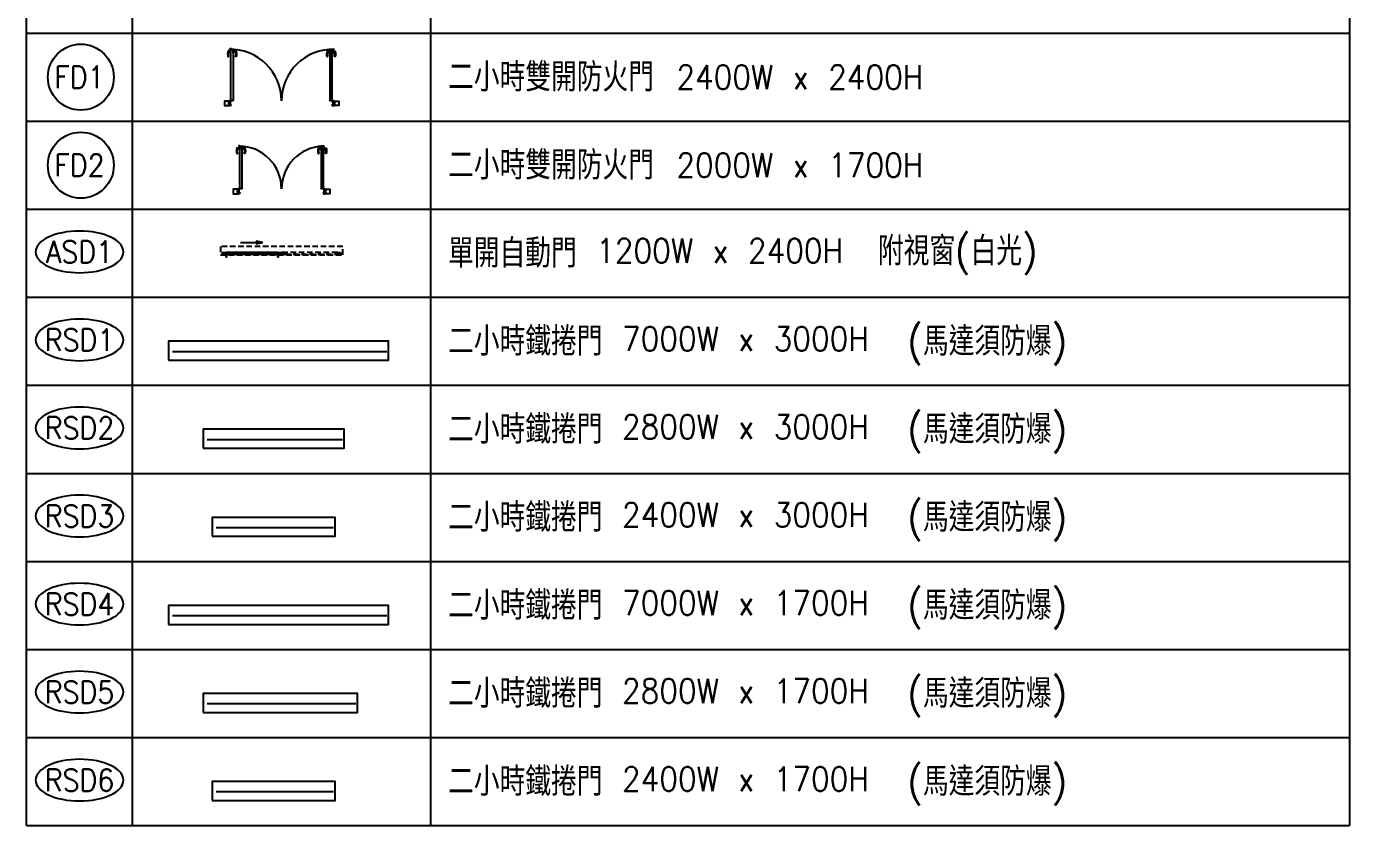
# Model space of a CAD drawing. Header units: millimetres. Extents: x -960 to 39633, y -720 to 12125.
# Drawn here: x 33629 to 36636, y 321 to 2136 of the extents above; entities that cross this region are included whole.
import ezdxf
from ezdxf.enums import TextEntityAlignment as Align

# ---------------------------------------------------------------- set-up
doc = ezdxf.new("R2010")
doc.units = ezdxf.units.MM
doc.header["$LTSCALE"] = 100
doc.linetypes.add('188K-SM-03-F05-ARCH-PA-Y2257103$0$GOWN$0$15P5-XADP50$0$HIDDEN2', pattern=[0.1875, 0.125, -0.0625])
doc.layers.add('188K-SM-03-F05-ARCH-PA-Y2257103$0$K-TXT', color=53, linetype='Continuous')
doc.styles.add('188K-SM-03-F05-ARCH-PA-Y2257103$0$Standard', font='txt.shx', dxfattribs={"bigfont": 'chineset.shx'})

# ---------------------------------------------------------------- blocks, each defined once
blk = doc.blocks.new('188K-SM-03-F05-ARCH-PA-Y2257103')
at = {"layer": '188K-SM-03-F05-ARCH-PA-Y2257103$0$K-TXT', "ltscale": 5}
blk.add_hatch(color=4, dxfattribs=at).paths.add_polyline_path([(34150.9, 1648.2), (34150.9, 1642.2), (34165.9, 1645.2)])
at = {"layer": '188K-SM-03-F05-ARCH-PA-Y2257103$0$K-TXT'}
for p, q in [((33628.5, 321.1), (33628.5, 4041.1)), ((36635.7, 4041.1), (36635.7, 321.1)), ((33869.9, 321.1), (33869.9, 3881.1)), ((34546.8, 3881.1), (34546.8, 321.1)), ((33628.5, 2121.1), (36635.7, 2121.1)), ((33628.5, 1921.1), (36635.7, 1921.1)), ((33628.5, 1721.1), (36635.7, 1721.1)), ((33628.5, 1521.1), (36635.7, 1521.1)), ((33628.5, 1321.1), (36635.7, 1321.1)), ((33628.5, 1321.1), (36635.7, 1321.1)), ((33628.5, 1321.1), (36635.7, 1321.1)), ((33628.5, 1321.1), (36635.7, 1321.1)), ((33628.5, 1121.1), (36635.7, 1121.1)), ((33628.5, 921.1), (36635.7, 921.1)), ((33628.5, 721.1), (36635.7, 721.1)), ((33628.5, 521.1), (36635.7, 521.1)), ((33628.5, 321.1), (36635.7, 321.1))]:
    blk.add_line(p, q, dxfattribs=at)
at = {"layer": '188K-SM-03-F05-ARCH-PA-Y2257103$0$K-TXT', "color": 1}
for p, q in [((34098.4, 2081.5), (34099.2, 2081.5)), ((34098.4, 2076.6), (34098.4, 2081.5)), ((34099.2, 2076.6), (34098.4, 2076.6)), ((34099.2, 2081.5), (34099.2, 2076.6)), ((34099.2, 2080.1), (34103.2, 2080.1)), ((34103.1, 2077.9), (34099.2, 2077.9)), ((34103.2, 2080.1), (34104.6, 2080)), ((34313.5, 2080.1), (34312.1, 2080)), ((34317.5, 2080.1), (34313.5, 2080.1)), ((34313.5, 2077.9), (34317.5, 2077.9)), ((34317.5, 2081.5), (34317.5, 2076.6)), ((34318.3, 2081.5), (34317.5, 2081.5)), ((34317.5, 2076.6), (34318.3, 2076.6)), ((34318.3, 2076.6), (34318.3, 2081.5)), ((34090.2, 1956.4), (34088.3, 1956.4)), ((34118.4, 1861.5), (34119.2, 1861.5)), ((34118.4, 1856.6), (34118.4, 1861.5)), ((34119.2, 1856.6), (34118.4, 1856.6)), ((34119.2, 1861.5), (34119.2, 1856.6)), ((34119.2, 1860.1), (34123.2, 1860.1)), ((34123.1, 1857.9), (34119.2, 1857.9)), ((34123.2, 1860.1), (34124.6, 1860)), ((34293.5, 1860.1), (34292.1, 1860)), ((34297.5, 1860.1), (34293.5, 1860.1)), ((34293.5, 1857.9), (34297.5, 1857.9)), ((34297.5, 1861.5), (34297.5, 1856.6)), ((34298.3, 1861.5), (34297.5, 1861.5)), ((34297.5, 1856.6), (34298.3, 1856.6)), ((34298.3, 1856.6), (34298.3, 1861.5)), ((34110.2, 1756.4), (34108.3, 1756.4))]:
    blk.add_line(p, q, dxfattribs=at)
at = {"layer": '188K-SM-03-F05-ARCH-PA-Y2257103$0$K-TXT', "color": 4}
for p, q in [((34114.9, 1645.2), (34150.9, 1645.2)), ((34165.9, 1645.2), (34150.9, 1648.2)), ((34150.9, 1648.2), (34150.9, 1642.2)), ((34150.9, 1642.2), (34165.9, 1645.2)), ((34447.5, 1397.4), (33960.4, 1397.4, 0)), ((34346.5, 1197.4), (34039.4, 1197.4, 0)), ((34326.5, 997.4), (34059.4, 997.4, 0)), ((34447.5, 797.4), (33960.4, 797.4, 0)), ((34376.8, 597.4), (34039.4, 597.4, 0)), ((34326.5, 397.4), (34059.4, 397.4, 0))]:
    blk.add_line(p, q, dxfattribs=at)
at = {"layer": '188K-SM-03-F05-ARCH-PA-Y2257103$0$K-TXT', "color": 1}
for points in [[(34092.6, 2080.1), (34088.6, 2080.1), (34087.2, 2080, 0.327495), (34086.4, 2079.4, 0.089847), (34086.2, 2068.6, 1.144881), (34088.1, 2069.1, -0.137079), (34088.1, 2077.4, -0.349357), (34088.6, 2077.9), (34092.6, 2077.9)], [(34092.5, 2084.1), (34092.5, 2085.9), (34092.5, 2084.1), (34099.1, 2084.1), (34099.1, 2083.9), (34098.7, 2083.9), (34098.7, 2082.8, -0.414214), (34098.5, 2082.7), (34098.4, 2082.7), (34098.4, 2082.8), (34098.5, 2082.8), (34098.5, 2083.8), (34098.4, 2083.8), (34098.3, 1968), (34098.5, 1968), (34098.5, 1969), (34098.4, 1969), (34098.4, 1969.1), (34098.5, 1969.1, -0.414214), (34098.6, 1969), (34098.6, 1967.9, -0.414214), (34098.5, 1967.8), (34093.2, 1967.8, -0.414214), (34093.1, 1967.9), (34093.1, 1969, -0.414214), (34093.2, 1969.1), (34093.3, 1969.1), (34093.3, 1969), (34093.2, 1969), (34093.2, 1968), (34093.3, 1968), (34093.4, 2083.8), (34093.3, 2083.8), (34093.3, 2082.8), (34093.4, 2082.8), (34093.4, 2082.7), (34093.2, 2082.7, -0.414214), (34093.1, 2082.8), (34093.1, 2083.8), (34092.3, 2083.8, -0.414214), (34092.3, 2083.9), (34092.3, 2086.1, -0.414214), (34092.3, 2086.1), (34093.1, 2086.1), (34093.1, 2085.9), (34092.5, 2085.9)], [(34324.2, 2084.1), (34324.2, 2074.6), (34324.2, 2084.1), (34317.6, 2084.1), (34317.6, 2083.9), (34318, 2083.9), (34318, 2082.8, 0.414214), (34318.1, 2082.7), (34318.2, 2082.7), (34318.2, 2082.8), (34318.1, 2082.8), (34318.1, 2083.8), (34318.3, 2083.8), (34318.3, 1968), (34318.2, 1968), (34318.2, 1969), (34318.3, 1969), (34318.3, 1969.1), (34318.2, 1969.1, 0.414214), (34318.1, 1969), (34318.1, 1967.9, 0.414214), (34318.2, 1967.8), (34323.5, 1967.8, 0.414214), (34323.6, 1967.9), (34323.6, 1969, 0.414214), (34323.5, 1969.1), (34323.4, 1969.1), (34323.4, 1969), (34323.5, 1969), (34323.5, 1968), (34323.3, 1968), (34323.3, 2083.8), (34323.4, 2083.8), (34323.4, 2082.8), (34323.3, 2082.8), (34323.3, 2082.7), (34323.4, 2082.7, 0.414214), (34323.5, 2082.8), (34323.5, 2083.8), (34324.3, 2083.8, 0.414214), (34324.4, 2083.9), (34324.4, 2074.8, 0.414214), (34324.3, 2074.8), (34323.6, 2074.8), (34323.6, 2074.6), (34324.2, 2074.6)], [(34324.1, 2080.1), (34328.1, 2080.1), (34329.5, 2080, -0.327495), (34330.2, 2079.4, -0.089847), (34330.5, 2068.6, -1.144881), (34328.5, 2069.1, 0.137079), (34328.5, 2077.4, 0.349357), (34328, 2077.9), (34324.1, 2077.9)], [(34093.1, 1958.3, 0.306748), (34092.8, 1958.7), (34092.5, 1958.7, 0.306748), (34092.2, 1958.3), (34092.3, 1958.3, -0.414214), (34092.4, 1958.2), (34092.4, 1958.2), (34092.3, 1958.2), (34092.3, 1957.5), (34093, 1957.5), (34093, 1958.2), (34092.8, 1958.2), (34092.8, 1958.2, -0.414214), (34093, 1958.3), (34093.1, 1958.3), (34093.1, 1958.3, -0.414214), (34093.3, 1958.1), (34093.3, 1957.4, -0.320245), (34093, 1957), (34091.4, 1956.4), (34088.9, 1956.4, -0.414214), (34088.3, 1957), (34088.3, 1965.8, -0.414214), (34088.9, 1966.4), (34091.4, 1966.4), (34091.4, 1959), (34091.4, 1959, 0.414214), (34092, 1958.3), (34092.2, 1958.3)], [(34323.6, 1958.3, -0.306748), (34323.9, 1958.7), (34324.2, 1958.7, -0.306748), (34324.5, 1958.3), (34324.4, 1958.3, 0.414214), (34324.2, 1958.2), (34324.2, 1958.2), (34324.4, 1958.2), (34324.4, 1957.5), (34323.7, 1957.5), (34323.7, 1958.2), (34323.8, 1958.2), (34323.8, 1958.2, 0.414214), (34323.7, 1958.3), (34323.6, 1958.3), (34323.5, 1958.3, 0.414214), (34323.3, 1958.1), (34323.3, 1957.4, 0.320245), (34323.7, 1957), (34325.3, 1956.4), (34327.7, 1956.4, 0.414214), (34328.3, 1957), (34328.3, 1965.8, 0.414214), (34327.7, 1966.4), (34325.3, 1966.4), (34325.3, 1959), (34325.3, 1959, -0.414214), (34324.6, 1958.3), (34324.5, 1958.3)], [(34112.5, 1864.1), (34112.5, 1865.9), (34112.5, 1864.1), (34119.1, 1864.1), (34119.1, 1863.9), (34118.7, 1863.9), (34118.7, 1862.8, -0.414214), (34118.5, 1862.7), (34118.4, 1862.7), (34118.4, 1862.8), (34118.5, 1862.8), (34118.5, 1863.8), (34118.4, 1863.8), (34118.3, 1768), (34118.5, 1768), (34118.5, 1769), (34118.4, 1769), (34118.4, 1769.1), (34118.5, 1769.1, -0.414214), (34118.6, 1769), (34118.6, 1767.9, -0.414214), (34118.5, 1767.8), (34113.2, 1767.8, -0.414214), (34113.1, 1767.9), (34113.1, 1769, -0.414214), (34113.2, 1769.1), (34113.3, 1769.1), (34113.3, 1769), (34113.2, 1769), (34113.2, 1768), (34113.3, 1768), (34113.4, 1863.8), (34113.3, 1863.8), (34113.3, 1862.8), (34113.4, 1862.8), (34113.4, 1862.7), (34113.2, 1862.7, -0.414214), (34113.1, 1862.8), (34113.1, 1863.8), (34112.3, 1863.8, -0.414214), (34112.3, 1863.9), (34112.3, 1866.1, -0.414214), (34112.3, 1866.1), (34113.1, 1866.1), (34113.1, 1865.9), (34112.5, 1865.9)], [(34112.6, 1860.1), (34108.6, 1860.1), (34107.2, 1860, 0.327495), (34106.4, 1859.4, 0.089847), (34106.2, 1848.6, 1.144881), (34108.1, 1849.1, -0.137079), (34108.1, 1857.4, -0.349357), (34108.6, 1857.9), (34112.6, 1857.9)], [(34304.2, 1864.1), (34304.2, 1854.6), (34304.2, 1864.1), (34297.6, 1864.1), (34297.6, 1863.9), (34298, 1863.9), (34298, 1862.8, 0.414214), (34298.1, 1862.7), (34298.2, 1862.7), (34298.2, 1862.8), (34298.1, 1862.8), (34298.1, 1863.8), (34298.3, 1863.8), (34298.3, 1768), (34298.2, 1768), (34298.2, 1769), (34298.3, 1769), (34298.3, 1769.1), (34298.2, 1769.1, 0.414214), (34298.1, 1769), (34298.1, 1767.9, 0.414214), (34298.2, 1767.8), (34303.5, 1767.8, 0.414214), (34303.6, 1767.9), (34303.6, 1769, 0.414214), (34303.5, 1769.1), (34303.4, 1769.1), (34303.4, 1769), (34303.5, 1769), (34303.5, 1768), (34303.3, 1768), (34303.3, 1863.8), (34303.4, 1863.8), (34303.4, 1862.8), (34303.3, 1862.8), (34303.3, 1862.7), (34303.4, 1862.7, 0.414214), (34303.5, 1862.8), (34303.5, 1863.8), (34304.3, 1863.8, 0.414214), (34304.4, 1863.9), (34304.4, 1854.8, 0.414214), (34304.3, 1854.8), (34303.6, 1854.8), (34303.6, 1854.6), (34304.2, 1854.6)], [(34304.1, 1860.1), (34308.1, 1860.1), (34309.5, 1860, -0.327495), (34310.2, 1859.4, -0.089847), (34310.5, 1848.6, -1.144881), (34308.5, 1849.1, 0.137079), (34308.5, 1857.4, 0.349357), (34308, 1857.9), (34304.1, 1857.9)], [(34113.1, 1758.3, 0.306748), (34112.8, 1758.7), (34112.5, 1758.7, 0.306748), (34112.2, 1758.3), (34112.3, 1758.3, -0.414214), (34112.4, 1758.2), (34112.4, 1758.2), (34112.3, 1758.2), (34112.3, 1757.5), (34113, 1757.5), (34113, 1758.2), (34112.8, 1758.2), (34112.8, 1758.2, -0.414214), (34113, 1758.3), (34113.1, 1758.3), (34113.1, 1758.3, -0.414214), (34113.3, 1758.1), (34113.3, 1757.4, -0.320245), (34113, 1757), (34111.4, 1756.4), (34108.9, 1756.4, -0.414214), (34108.3, 1757), (34108.3, 1765.8, -0.414214), (34108.9, 1766.4), (34111.4, 1766.4), (34111.4, 1759), (34111.4, 1759, 0.414214), (34112, 1758.3), (34112.2, 1758.3)], [(34303.6, 1758.3, -0.306748), (34303.9, 1758.7), (34304.2, 1758.7, -0.306748), (34304.5, 1758.3), (34304.4, 1758.3, 0.414214), (34304.2, 1758.2), (34304.2, 1758.2), (34304.4, 1758.2), (34304.4, 1757.5), (34303.7, 1757.5), (34303.7, 1758.2), (34303.8, 1758.2), (34303.8, 1758.2, 0.414214), (34303.7, 1758.3), (34303.6, 1758.3), (34303.5, 1758.3, 0.414214), (34303.3, 1758.1), (34303.3, 1757.4, 0.320245), (34303.7, 1757), (34305.3, 1756.4), (34307.7, 1756.4, 0.414214), (34308.3, 1757), (34308.3, 1765.8, 0.414214), (34307.7, 1766.4), (34305.3, 1766.4), (34305.3, 1759), (34305.3, 1759, -0.414214), (34304.6, 1758.3), (34304.5, 1758.3)]]:
    blk.add_lwpolyline(points, format="xyb", dxfattribs=at)
for points in [[(34093.4, 2076.6), (34093.4, 2081.5), (34092.6, 2081.5), (34092.6, 2076.6)], [(34323.3, 2076.6), (34323.3, 2081.5), (34324.1, 2081.5), (34324.1, 2076.6)], [(34088.3, 1966.4), (34078.3, 1966.4), (34078.3, 1956.4), (34088.3, 1956.4)], [(34091.4, 1966.4), (34088.3, 1966.4), (34088.3, 1956.4), (34091.4, 1956.4)], [(34325.3, 1966.4), (34328.3, 1966.4), (34328.3, 1956.4), (34325.3, 1956.4)], [(34328.3, 1966.4), (34338.3, 1966.4), (34338.3, 1956.4), (34328.3, 1956.4)], [(34113.4, 1856.6), (34113.4, 1861.5), (34112.6, 1861.5), (34112.6, 1856.6)], [(34303.3, 1856.6), (34303.3, 1861.5), (34304.1, 1861.5), (34304.1, 1856.6)], [(34108.3, 1766.4), (34098.3, 1766.4), (34098.3, 1756.4), (34108.3, 1756.4)], [(34111.4, 1766.4), (34108.3, 1766.4), (34108.3, 1756.4), (34111.4, 1756.4)], [(34305.3, 1766.4), (34308.3, 1766.4), (34308.3, 1756.4), (34305.3, 1756.4)], [(34308.3, 1766.4), (34318.3, 1766.4), (34318.3, 1756.4), (34308.3, 1756.4)]]:
    blk.add_lwpolyline(points, close=True, dxfattribs=at)
at = {"layer": '188K-SM-03-F05-ARCH-PA-Y2257103$0$K-TXT', "color": 1, "ltscale": 500}
for points in [[(34091.6, 1962.5), (34091.6, 1967), (34091.4, 1967), (34091.4, 1962.5)], [(34096.9, 1967.8), (34092.4, 1967.8), (34092.4, 1968), (34096.9, 1968)], [(34319.8, 1967.8), (34324.3, 1967.8), (34324.3, 1968), (34319.8, 1968)], [(34325, 1962.5), (34325, 1967), (34325.3, 1967), (34325.3, 1962.5)], [(34111.6, 1762.5), (34111.6, 1767), (34111.4, 1767), (34111.4, 1762.5)], [(34116.9, 1767.8), (34112.4, 1767.8), (34112.4, 1768), (34116.9, 1768)], [(34299.8, 1767.8), (34304.3, 1767.8), (34304.3, 1768), (34299.8, 1768)], [(34305, 1762.5), (34305, 1767), (34305.3, 1767), (34305.3, 1762.5)]]:
    blk.add_lwpolyline(points, close=True, dxfattribs=at)
at = {"layer": '188K-SM-03-F05-ARCH-PA-Y2257103$0$K-TXT', "color": 4, "linetype": '188K-SM-03-F05-ARCH-PA-Y2257103$0$GOWN$0$15P5-XADP50$0$HIDDEN2'}
for points in [[(34347.3, 1636.3), (34069.3, 1636.3), (34069.3, 1617.8), (34347.3, 1617.8)], [(34334.9, 1619.3), (34334.9, 1622.9), (34215.8, 1622.9), (34215.8, 1619.3)]]:
    blk.add_lwpolyline(points, close=True, dxfattribs=at)
at = {"layer": '188K-SM-03-F05-ARCH-PA-Y2257103$0$K-TXT', "color": 4}
for points in [[(34081.4, 1621.1), (34081.5, 1621.1), (34081.5, 1619.3, 0.414214), (34081.5, 1619.3), (34081.6, 1619.3, 0.414214), (34081.7, 1619.3), (34081.7, 1619.7, -0.414214), (34081.7, 1619.8), (34081.7, 1619.8, -0.414214), (34081.8, 1619.7), (34081.8, 1619.3, 0.414214), (34081.8, 1619.3), (34082.5, 1619.3, 0.414214), (34082.5, 1619.3), (34082.5, 1619.3, -0.414214), (34082.6, 1619.3), (34083.3, 1619.3, -0.72636), (34083.3, 1619.3), (34082.6, 1619.2, -0.005498), (34083.1, 1619.2), (34074.4, 1619.2, -0.414214), (34074.3, 1619.2), (34074.3, 1623, -0.414214), (34074.4, 1623), (34082.6, 1623, -0.158507), (34082.6, 1623), (34083.3, 1623, -0.72636), (34083.3, 1622.9), (34082.6, 1622.9, -0.414214), (34082.5, 1622.9, 0.414214), (34082.5, 1622.9), (34081.8, 1622.9, 0.414214), (34081.8, 1622.9), (34081.8, 1622.5, -0.414214), (34081.7, 1622.4), (34081.7, 1622.4, -0.414214), (34081.7, 1622.5), (34081.7, 1622.9, 0.414214), (34081.6, 1622.9), (34081.5, 1622.9, 0.414214), (34081.5, 1622.9), (34081.5, 1621.1)], [(34208.3, 1619.2), (34200.1, 1619.2, -0.158507), (34200.1, 1619.2), (34199.9, 1619.3, -0.72636), (34200, 1619.3), (34200.1, 1619.3, -0.414214), (34200.1, 1619.3, 0.414214), (34200.2, 1619.3), (34200.9, 1619.3, 0.414214), (34200.9, 1619.3), (34200.9, 1619.7, -0.414214), (34200.9, 1619.8), (34201, 1619.8, -0.414214), (34201, 1619.7), (34201, 1619.3, 0.414214), (34201, 1619.3), (34201.2, 1619.3, 0.414214), (34201.2, 1619.3), (34201.2, 1621.1), (34201.2, 1621.1), (34201.2, 1621.1), (34201.2, 1622.9, 0.414214), (34201.2, 1622.9), (34201, 1622.9, 0.414214), (34201, 1622.9), (34201, 1622.5, -0.414214), (34201, 1622.4), (34200.9, 1622.4, -0.414214), (34200.9, 1622.5), (34200.9, 1622.9, 0.414214), (34200.9, 1622.9), (34200.2, 1622.9, 0.414214), (34200.1, 1622.9), (34200.1, 1622.9, -0.414214), (34200.1, 1622.9), (34200, 1622.9, -0.72636), (34199.9, 1623), (34200.1, 1623, -0.158507), (34200.1, 1623), (34208.3, 1623, -0.414214), (34208.3, 1623), (34208.3, 1619.2, -0.414214)]]:
    blk.add_lwpolyline(points, format="xyb", close=True, dxfattribs=at)
at = {"layer": '188K-SM-03-F05-ARCH-PA-Y2257103$0$K-TXT', "color": 4, "ltscale": 1000}
for points in [[(34083.8, 1617.8), (34081.3, 1617.8), (34081.3, 1612.8), (34083.8, 1612.8)], [(34201.3, 1617.8), (34198.8, 1617.8), (34198.8, 1612.8), (34201.3, 1612.8)]]:
    blk.add_lwpolyline(points, close=True, dxfattribs=at)
at = {"layer": '188K-SM-03-F05-ARCH-PA-Y2257103$0$K-TXT', "color": 4}
for points in [[(34200.9, 1619.3), (34200.9, 1622.9), (34081.8, 1622.9), (34081.8, 1619.3)], [(34050.4, 378.1), (34330.4, 378.1), (34330.4, 421.1), (34050.4, 421.1)]]:
    blk.add_lwpolyline(points, close=True, dxfattribs=at)
at = {"layer": '188K-SM-03-F05-ARCH-PA-Y2257103$0$K-TXT', "color": 4, "linetype": '188K-SM-03-F05-ARCH-PA-Y2257103$0$GOWN$0$15P5-XADP50$0$HIDDEN2'}
for points in [[(34208.4, 1619.2), (34216.6, 1619.2, 0.158507), (34216.6, 1619.2), (34216.7, 1619.3, 0.72636), (34216.7, 1619.3), (34216.6, 1619.3, 0.414214), (34216.5, 1619.3, -0.414214), (34216.5, 1619.3), (34215.8, 1619.3, -0.414214), (34215.8, 1619.3), (34215.8, 1619.7, 0.414214), (34215.7, 1619.8), (34215.7, 1619.8, 0.414214), (34215.7, 1619.7), (34215.7, 1619.3, -0.414214), (34215.6, 1619.3), (34215.5, 1619.3, -0.414214), (34215.5, 1619.3), (34215.5, 1621.1), (34215.4, 1621.1), (34215.5, 1621.1), (34215.5, 1622.9, -0.414214), (34215.5, 1622.9), (34215.6, 1622.9, -0.414214), (34215.7, 1622.9), (34215.7, 1622.5, 0.414214), (34215.7, 1622.4), (34215.7, 1622.4, 0.414214), (34215.8, 1622.5), (34215.8, 1622.9, -0.414214), (34215.8, 1622.9), (34216.5, 1622.9, -0.414214), (34216.5, 1622.9), (34216.5, 1622.9, 0.414214), (34216.6, 1622.9), (34216.7, 1622.9, 0.72636), (34216.7, 1623), (34216.6, 1623, 0.158507), (34216.6, 1623), (34208.4, 1623, 0.414214), (34208.3, 1623), (34208.3, 1619.2, 0.414214)], [(34342.3, 1619.2), (34334.1, 1619.2, -0.158507), (34334.1, 1619.2), (34333.9, 1619.3, -0.72636), (34334, 1619.3), (34334.1, 1619.3, -0.414214), (34334.1, 1619.3, 0.414214), (34334.2, 1619.3), (34334.9, 1619.3, 0.414214), (34334.9, 1619.3), (34334.9, 1619.7, -0.414214), (34334.9, 1619.8), (34335, 1619.8, -0.414214), (34335, 1619.7), (34335, 1619.3, 0.414214), (34335, 1619.3), (34335.2, 1619.3, 0.414214), (34335.2, 1619.3), (34335.2, 1621.1), (34335.2, 1621.1), (34335.2, 1621.1), (34335.2, 1622.9, 0.414214), (34335.2, 1622.9), (34335, 1622.9, 0.414214), (34335, 1622.9), (34335, 1622.5, -0.414214), (34335, 1622.4), (34334.9, 1622.4, -0.414214), (34334.9, 1622.5), (34334.9, 1622.9, 0.414214), (34334.9, 1622.9), (34334.2, 1622.9, 0.414214), (34334.1, 1622.9), (34334.1, 1622.9, -0.414214), (34334.1, 1622.9), (34334, 1622.9, -0.72636), (34333.9, 1623), (34334.1, 1623, -0.158507), (34334.1, 1623), (34342.3, 1623, -0.414214), (34342.3, 1623), (34342.3, 1619.2, -0.414214)]]:
    blk.add_lwpolyline(points, format="xyb", close=True, dxfattribs=at)
at = {"layer": '188K-SM-03-F05-ARCH-PA-Y2257103$0$K-TXT', "color": 4}
for points in [[(33951.5, 1378.1), (34451.5, 1378.1), (34451.5, 1421.1), (33951.5, 1421.1), (33951.5, 1378.1)], [(34030.4, 1178.1), (34350.4, 1178.1), (34350.4, 1221.1), (34030.4, 1221.1), (34030.4, 1178.1)], [(34050.4, 978.1), (34330.4, 978.1), (34330.4, 1021.1), (34050.4, 1021.1), (34050.4, 978.1)], [(33951.5, 778.1), (34451.5, 778.1), (34451.5, 821.1), (33951.5, 821.1), (33951.5, 778.1)], [(34030.4, 578.1), (34380.7, 578.1), (34380.7, 621.1), (34030.4, 621.1), (34030.4, 578.1)]]:
    blk.add_lwpolyline(points, dxfattribs=at)
at = {"layer": '188K-SM-03-F05-ARCH-PA-Y2257103$0$K-TXT'}
for centre in [(33752.1, 2021.1), (33752.1, 1821.1)]:
    blk.add_circle(centre, 75, dxfattribs=at)
at = {"layer": '188K-SM-03-F05-ARCH-PA-Y2257103$0$K-TXT', "color": 1}
for centre, radius, start, end in [((34091.8, 1967.6), 116.5, 0, 91.721), ((34325, 1967.6), 116.7, 88.3802, 180), ((34111.8, 1767.6), 96.5, 0, 89.7459), ((34304.9, 1767.6), 96.6, 92.0201, 180)]:
    blk.add_arc(centre, radius, start, end, dxfattribs=at)
at = {"layer": '188K-SM-03-F05-ARCH-PA-Y2257103$0$K-TXT', "color": 1, "extrusion": (0, 0, -1)}
for centre, major_axis, start_param, end_param in [((34103.1, 2077.3), (-0.417, 0.417), 0.901482, 2.245889), ((34088.8, 2073.2), (10.9, 10.9), 0.51383, 1.058752), ((34104.5, 2079.2), (-0.624, 0.624), 0.866962, 2.13291), ((34075.9, 2073.4), (21.3, 21.3), 0.585307, 0.943734), ((34104.6, 2068.7), (0.707, 0.707), 0.872811, 4.284184), ((34123.1, 1857.3), (-0.417, 0.417), 0.901482, 2.245889), ((34124.6, 1848.7), (0.707, 0.707), 0.872811, 4.284184), ((34108.8, 1853.2), (10.9, 10.9), 0.51383, 1.058752), ((34124.5, 1859.2), (-0.624, 0.624), 0.866962, 2.13291), ((34095.9, 1853.4), (21.3, 21.3), 0.585307, 0.943734)]:
    blk.add_ellipse(centre, major_axis=major_axis, ratio=1, start_param=start_param, end_param=end_param, dxfattribs=at)
at = {"layer": '188K-SM-03-F05-ARCH-PA-Y2257103$0$K-TXT', "color": 1}
for centre, major_axis, start_param, end_param in [((34340.8, 2073.4), (-21.3, 21.3), 0.585307, 0.943734), ((34312.2, 2079.2), (0.624, 0.624), 0.866962, 2.13291), ((34327.9, 2073.2), (-10.9, 10.9), 0.51383, 1.058752), ((34313.6, 2077.3), (0.417, 0.417), 0.901482, 2.245889), ((34312.1, 2068.7), (-0.707, 0.707), 0.872811, 4.284184), ((34320.8, 1853.4), (-21.3, 21.3), 0.585307, 0.943734), ((34292.1, 1848.7), (-0.707, 0.707), 0.872811, 4.284184), ((34292.2, 1859.2), (0.624, 0.624), 0.866962, 2.13291), ((34307.9, 1853.2), (-10.9, 10.9), 0.51383, 1.058752), ((34293.6, 1857.3), (0.417, 0.417), 0.901482, 2.245889)]:
    blk.add_ellipse(centre, major_axis=major_axis, ratio=1, start_param=start_param, end_param=end_param, dxfattribs=at)
at = {"layer": '188K-SM-03-F05-ARCH-PA-Y2257103$0$K-TXT', "color": 1, "ltscale": 500, "extrusion": (0, 0, -1)}
for centre in [(34091.8, 1967.6), (34111.8, 1767.6)]:
    blk.add_ellipse(centre, major_axis=(0.495, 0.495), ratio=1, start_param=3.926991, end_param=10.210176, dxfattribs=at)
at = {"layer": '188K-SM-03-F05-ARCH-PA-Y2257103$0$K-TXT', "color": 1, "ltscale": 500}
for centre in [(34324.8, 1967.6), (34304.8, 1767.6)]:
    blk.add_ellipse(centre, major_axis=(-0.495, 0.495), ratio=1, start_param=3.926991, end_param=10.210176, dxfattribs=at)
at = {"layer": '188K-SM-03-F05-ARCH-PA-Y2257103$0$K-TXT', "extrusion": (0, 0, -1)}
for centre in [(33749.2, 1624.2), (33749.2, 1424.2), (33749.2, 1224.2), (33749.2, 1024.2), (33749.2, 824.2), (33749.2, 624.2), (33749.2, 424.2)]:
    blk.add_ellipse(centre, major_axis=(100, 0), ratio=0.472801, dxfattribs=at)
at = {"layer": '188K-SM-03-F05-ARCH-PA-Y2257103$0$K-TXT', "style": '188K-SM-03-F05-ARCH-PA-Y2257103$0$Standard', "width": 0.9}
for s, p in [('FD1', (33749.2, 2021.1)), ('FD2', (33749.2, 1821.1)), ('ASD1', (33749.2, 1624.2)), ('RSD1', (33749.2, 1424.2)), ('RSD2', (33749.2, 1224.2)), ('RSD3', (33749.2, 1024.2)), ('RSD4', (33749.2, 824.2)), ('RSD5', (33749.2, 624.2)), ('RSD6', (33749.2, 424.2))]:
    blk.add_text(s, height=50, dxfattribs=at).set_placement(p, align=Align.MIDDLE)
for s, height, p in [('二小時雙開防火門 ', 65, (34586.8, 2021.1)), ('2400W x 2400H', 55, (35105.7, 2021.1)), ('二小時雙開防火門 ', 65, (34586.8, 1821.1)), ('2000W x 1700H', 55, (35105.7, 1821.1)), ('單開自動門', 65, (34586.8, 1621.1)), ('1200W x 2400H', 55, (34923.3, 1626.8)), ('附視窗(白光)', 65, (35563.7, 1626.1)), ('二小時鐵捲門', 65, (34586.8, 1421.1)), ('7000W x 3000H', 55, (34982, 1426.8)), ('(馬達須防爆)', 65, (35631, 1421.1)), ('(馬達須防爆)', 65, (35631, 1221.1)), ('二小時鐵捲門', 65, (34586.8, 1221.1)), ('2800W x 3000H', 55, (34982, 1226.8)), ('二小時鐵捲門', 65, (34586.8, 1021.1)), ('2400W x 3000H', 55, (34982, 1026.8)), ('(馬達須防爆)', 65, (35631, 1021.1)), ('二小時鐵捲門', 65, (34586.8, 821.1)), ('7000W x 1700H', 55, (34982, 826.8)), ('(馬達須防爆)', 65, (35631, 821.1)), ('(馬達須防爆)', 65, (35631, 621.1)), ('二小時鐵捲門', 65, (34586.8, 621.1)), ('2800W x 1700H', 55, (34982, 626.8)), ('二小時鐵捲門', 65, (34586.8, 421.1)), ('2400W x 1700H', 55, (34982, 426.8)), ('(馬達須防爆)', 65, (35631, 421.1))]:
    blk.add_text(s, height=height, dxfattribs=at).set_placement(p, align=Align.MIDDLE_LEFT)

msp = doc.modelspace()

# ---------------------------------------------------------------- block references
msp.add_blockref('188K-SM-03-F05-ARCH-PA-Y2257103', (0, 0))

doc.saveas('drawing.dxf')
